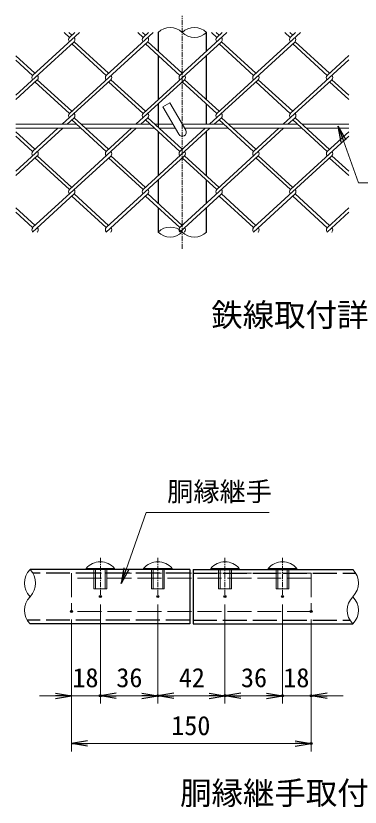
# Model space of a CAD drawing. Units: millimetres, scale not verified, with parts at other scales. Extents: x -4200 to 4200, y -2970 to 2970.
# Drawn here: x 1075 to 1937, y -1181 to 802 of the extents above; entities that cross this region are included whole.
import ezdxf
from ezdxf.enums import TextEntityAlignment as Align

# ---------------------------------------------------------------- set-up
doc = ezdxf.new("R2010")
doc.units = ezdxf.units.MM
doc.header["$LTSCALE"] = 10
doc.header["$PDMODE"] = 32
doc.header["$PDSIZE"] = 5
doc.linetypes.add('DASHED', pattern=[7.5, 6, -1.5])
doc.linetypes.add('USER1', pattern=[2, 1.25, -0.25, 0.25, -0.25])
for name, color, linetype, lineweight in [('0-0_D-STR1', 1, 'Continuous', 25), ('0-2_D-STR3', 3, 'Continuous', 13), ('0-3_D-BMK', 2, 'USER1', 13), ('0-4_D-STR2', 7, 'Continuous', 13), ('0-5_D-STR-DIM', 7, 'Continuous', 13), ('0-6_0', 7, 'Continuous', 25), ('0-A_D-STR-TXT', 7, 'Continuous', 13), ('0-B_D-TTL-TXT', 7, 'Continuous', 25)]:
    doc.layers.add(name, color=color, linetype=linetype, lineweight=lineweight)
doc.layers.add('0-7_DEFPOINTS', color=7, linetype='Continuous')
doc.styles.add('ＭＳ ゴシック', font='')
doc.styles.get('ＭＳ ゴシック').set_extended_font_data('MS Gothic')

# ---------------------------------------------------------------- blocks, each defined once
blk = doc.blocks.new('_Open')
at = {"layer": '0-6_0'}
blk.add_line((-10, 1.667), (0, 0), dxfattribs=at)
blk.add_lwpolyline([(-10, -1.667), (0, 0), (-10, 0)], dxfattribs=at)

msp = doc.modelspace()

# ---------------------------------------------------------------- linework, layer by layer
at = {"layer": '0-0_D-STR1'}
for p, q in [((1431.21, 759.86), (1431.21, 713.27)), ((1552.71, 713.54), (1552.71, 759.86)), ((1431.21, 702.42), (1431.21, 591.36)), ((1552.71, 591.09), (1552.71, 702.69)), ((1431.21, 580.51), (1431.21, 522.67)), ((1552.71, 529.86), (1552.71, 580.23)), ((1431.21, 511.82), (1431.21, 400.76)), ((1552.71, 400.49), (1552.71, 512.09)), ((1431.21, 389.91), (1431.21, 332.07)), ((1552.71, 332.34), (1552.71, 389.64)), ((1431.21, 321.22), (1431.21, 259.86)), ((1552.71, 259.86), (1552.71, 321.49)), ((1510.85, -585.5), (1110.85, -585.5)), ((1510.85, -585.5), (1510.85, -721.5)), ((1518.85, -585.5), (1518.85, -721.5)), ((1518.85, -585.5), (1918.85, -585.5)), ((1510.85, -721.5), (1110.85, -721.5)), ((1518.85, -721.5), (1918.85, -721.5))]:
    msp.add_line(p, q, dxfattribs=at)
at = {"layer": '0-0_D-STR1', "linetype": 'DASHED'}
for p, q in [((1510.85, -594.7), (1118.01, -594.7)), ((1518.85, -594.7), (1926.01, -594.7)), ((1510.85, -712.3), (1103.7, -712.3)), ((1518.85, -712.3), (1911.7, -712.3))]:
    msp.add_line(p, q, dxfattribs=at)
at = {"layer": '0-2_D-STR3'}
for p, q in [((1443.48, 573.83), (1460.8, 583.83)), ((1460.8, 583.83), (1500.62, 514.86)), ((1443.48, 573.83), (1483.3, 504.86)), ((1227.2, 529.86), (1075.29, 529.86)), ((1238.12, 519.86), (1075.29, 519.86)), ((1411.52, 529.86), (1239.05, 529.86)), ((1422.44, 519.86), (1249.96, 519.86)), ((1468.86, 529.86), (1423.37, 529.86)), ((1474.64, 519.86), (1434.28, 519.86)), ((1595.84, 529.86), (1491.96, 529.86)), ((1606.76, 519.86), (1497.73, 519.86)), ((1780.16, 529.86), (1607.68, 529.86)), ((1791.08, 519.86), (1618.6, 519.86)), ((1908.62, 529.86), (1792, 529.86)), ((1908.62, 519.86), (1802.92, 519.86)), ((1251.25, -582.72), (1322.45, -582.72)), ((1251.25, -582.72), (1251.25, -585.5)), ((1251.25, -585.5), (1322.45, -585.5)), ((1322.45, -582.72), (1322.45, -585.5)), ((1395.25, -582.72), (1466.45, -582.72)), ((1395.25, -582.72), (1395.25, -585.5)), ((1395.25, -585.5), (1466.45, -585.5)), ((1466.45, -582.72), (1466.45, -585.5)), ((1634.45, -582.72), (1563.25, -582.72)), ((1563.25, -582.72), (1563.25, -585.5)), ((1634.45, -585.5), (1563.25, -585.5)), ((1634.45, -582.72), (1634.45, -585.5)), ((1778.45, -582.72), (1707.25, -582.72)), ((1707.25, -582.72), (1707.25, -585.5)), ((1778.45, -585.5), (1707.25, -585.5)), ((1778.45, -582.72), (1778.45, -585.5))]:
    msp.add_line(p, q, dxfattribs=at)
at = {"layer": '0-2_D-STR3', "linetype": 'DASHED'}
for p, q in [((1270.85, -585.5), (1270.85, -633.5)), ((1274.85, -585.5), (1274.85, -633.5)), ((1298.85, -585.5), (1298.85, -633.5)), ((1302.85, -585.5), (1302.85, -633.5)), ((1414.85, -585.5), (1414.85, -633.5)), ((1418.85, -585.5), (1418.85, -633.5)), ((1442.85, -585.5), (1442.85, -633.5)), ((1446.85, -585.5), (1446.85, -633.5)), ((1582.85, -585.5), (1582.85, -633.5)), ((1586.85, -585.5), (1586.85, -633.5)), ((1610.85, -585.5), (1610.85, -633.5)), ((1614.85, -585.5), (1614.85, -633.5)), ((1726.85, -585.5), (1726.85, -633.5)), ((1730.85, -585.5), (1730.85, -633.5)), ((1754.85, -585.5), (1754.85, -633.5)), ((1758.85, -585.5), (1758.85, -633.5)), ((1214.85, -594.7), (1214.85, -690.29)), ((1814.85, -594.7), (1214.85, -594.7)), ((1814.85, -607.5), (1214.85, -607.5)), ((1814.85, -594.7), (1814.85, -690.29)), ((1270.85, -633.5), (1302.85, -633.5)), ((1414.85, -633.5), (1446.85, -633.5)), ((1614.85, -633.5), (1582.85, -633.5)), ((1758.85, -633.5), (1726.85, -633.5)), ((1814.85, -690.29), (1214.85, -690.29))]:
    msp.add_line(p, q, dxfattribs=at)
at = {"layer": '0-2_D-STR3'}
for centre, radius, start, end in [((1491.96, 509.86), 10, 210, 30), ((1286.85, -613.1), 46.8, 40.47549, 139.52451), ((1430.85, -613.1), 46.8, 40.47549, 139.52451), ((1598.85, -613.1), 46.8, 40.47549, 139.52451), ((1742.85, -613.1), 46.8, 40.47549, 139.52451)]:
    msp.add_arc(centre, radius, start, end, dxfattribs=at)
at = {"layer": '0-3_D-BMK'}
for p, q in [((1491.96, 218.19), (1491.96, 801.52)), ((1286.85, -556.36), (1286.85, -652.79)), ((1430.85, -556.36), (1430.85, -652.79)), ((1598.85, -556.36), (1598.85, -652.79)), ((1742.85, -556.36), (1742.85, -652.79))]:
    msp.add_line(p, q, dxfattribs=at)
at = {"layer": '0-4_D-STR2'}
for p, q in [((1234.61, 759.86), (1117.25, 652.31)), ((1209.41, 747.61), (1196.05, 759.86)), ((1215.33, 753.04), (1207.89, 759.86)), ((1222.77, 759.86), (1209.41, 747.61)), ((1418.93, 759.86), (1301.57, 652.31)), ((1393.73, 747.61), (1380.37, 759.86)), ((1399.65, 753.04), (1392.21, 759.86)), ((1407.09, 759.86), (1393.73, 747.61)), ((1603.25, 759.86), (1485.89, 652.31)), ((1578.05, 747.61), (1564.69, 759.86)), ((1583.97, 753.04), (1576.53, 759.86)), ((1591.41, 759.86), (1578.05, 747.61)), ((1787.57, 759.86), (1670.21, 652.31)), ((1762.37, 747.61), (1749.01, 759.86)), ((1768.29, 753.04), (1760.85, 759.86)), ((1775.73, 759.86), (1762.37, 747.61)), ((1221.25, 736.76), (1075.29, 603.01)), ((1405.57, 736.76), (1209.41, 557.01)), ((1307.49, 657.74), (1221.25, 736.76)), ((1589.89, 736.76), (1393.73, 557.01)), ((1491.81, 657.74), (1405.57, 736.76)), ((1774.21, 736.76), (1578.05, 557.01)), ((1676.13, 657.74), (1589.89, 736.76)), ((1860.45, 657.74), (1774.21, 736.76)), ((1301.57, 652.31), (1215.33, 731.34)), ((1485.89, 652.31), (1399.65, 731.34)), ((1670.21, 652.31), (1583.97, 731.34)), ((1854.53, 652.31), (1768.29, 731.34)), ((1123.17, 657.74), (1075.29, 701.61)), ((1908.62, 701.88), (1854.53, 652.31)), ((1117.25, 652.31), (1075.29, 690.76)), ((1908.62, 691.03), (1762.37, 557.01)), ((1129.09, 641.46), (1075.29, 592.16)), ((1209.41, 557.01), (1123.17, 636.04)), ((1215.33, 562.44), (1129.09, 641.46)), ((1313.41, 641.46), (1191.62, 529.86)), ((1393.73, 557.01), (1307.49, 636.04)), ((1399.65, 562.44), (1313.41, 641.46)), ((1497.73, 641.46), (1375.94, 529.86)), ((1578.05, 557.01), (1491.81, 636.04)), ((1583.97, 562.44), (1497.73, 641.46)), ((1682.05, 641.46), (1560.25, 529.86)), ((1762.37, 557.01), (1676.13, 636.04)), ((1768.29, 562.44), (1682.05, 641.46)), ((1866.37, 641.46), (1744.57, 529.86)), ((1908.62, 591.89), (1860.45, 636.04)), ((1908.62, 602.74), (1866.37, 641.46)), ((1221.25, 546.16), (1203.46, 529.86)), ((1301.57, 461.71), (1215.33, 540.74)), ((1307.49, 467.14), (1221.25, 546.16)), ((1405.57, 546.16), (1387.78, 529.86)), ((1485.89, 461.71), (1399.65, 540.74)), ((1491.81, 467.14), (1405.57, 546.16)), ((1589.89, 546.16), (1572.1, 529.86)), ((1670.21, 461.71), (1583.97, 540.74)), ((1676.13, 467.14), (1589.89, 546.16)), ((1774.21, 546.16), (1756.42, 529.86)), ((1854.68, 461.58), (1768.29, 540.74)), ((1860.6, 467), (1774.21, 546.16)), ((1192.54, 519.86), (1075.29, 412.42)), ((1180.7, 519.86), (1117.25, 461.71)), ((1376.86, 519.86), (1209.41, 366.41)), ((1365.02, 519.86), (1301.57, 461.71)), ((1561.18, 519.86), (1393.73, 366.41)), ((1549.34, 519.86), (1485.89, 461.71)), ((1745.5, 519.86), (1578.05, 366.41)), ((1733.66, 519.86), (1670.21, 461.71)), ((1123.17, 467.14), (1075.29, 511.01)), ((1117.25, 461.71), (1075.29, 500.16)), ((1908.62, 500.16), (1762.52, 366.28)), ((1908.62, 511.01), (1854.68, 461.58)), ((1129.09, 450.86), (1075.29, 401.56)), ((1313.56, 450.73), (1117.4, 270.98)), ((1209.56, 366.28), (1123.17, 445.44)), ((1215.48, 371.7), (1129.09, 450.86)), ((1497.73, 450.86), (1301.57, 271.12)), ((1393.73, 366.41), (1307.49, 445.44)), ((1399.65, 371.84), (1313.41, 450.86)), ((1682.05, 450.86), (1485.89, 271.12)), ((1578.05, 366.41), (1491.81, 445.44)), ((1583.97, 371.84), (1497.73, 450.86)), ((1866.52, 450.73), (1670.36, 270.98)), ((1762.52, 366.28), (1676.13, 445.44)), ((1768.44, 371.7), (1682.05, 450.86)), ((1908.62, 401.29), (1860.6, 445.3)), ((1908.62, 412.14), (1866.52, 450.73)), ((1221.4, 355.43), (1117.1, 259.86)), ((1301.57, 271.12), (1215.33, 350.14)), ((1307.49, 276.54), (1221.25, 355.56)), ((1405.57, 355.56), (1301.13, 259.86)), ((1485.89, 271.12), (1399.65, 350.14)), ((1491.81, 276.54), (1405.57, 355.56)), ((1589.89, 355.56), (1485.45, 259.86)), ((1670.36, 270.98), (1583.97, 350.14)), ((1676.28, 276.41), (1589.89, 355.56)), ((1774.36, 355.43), (1670.06, 259.86)), ((1854.82, 270.84), (1768.44, 350)), ((1860.74, 276.27), (1774.36, 355.43)), ((1123.32, 276.41), (1075.29, 320.41)), ((1908.62, 320.14), (1854.82, 270.84)), ((1117.4, 270.98), (1075.29, 309.56)), ((1908.62, 309.29), (1854.68, 259.86)), ((1129.24, 260.13), (1128.94, 259.86)), ((1129.54, 259.86), (1129.24, 260.13)), ((1313.41, 260.26), (1312.97, 259.86)), ((1313.86, 259.86), (1313.41, 260.26)), ((1497.73, 260.26), (1497.29, 259.86)), ((1498.18, 259.86), (1497.73, 260.26)), ((1682.2, 260.13), (1681.9, 259.86)), ((1682.49, 259.86), (1682.2, 260.13)), ((1866.67, 259.99), (1866.52, 259.86)), ((1866.81, 259.86), (1866.67, 259.99))]:
    msp.add_line(p, q, dxfattribs=at)
for centre, start, end in [((1215.32, 742.17), 137.5, 222.5), ((1215.32, 742.17), 317.5, 42.5), ((1399.64, 742.17), 137.5, 222.5), ((1399.64, 742.17), 317.5, 42.5), ((1583.96, 742.17), 137.5, 222.5), ((1583.96, 742.17), 317.5, 42.5), ((1768.27, 742.17), 137.5, 222.5), ((1768.27, 742.17), 317.5, 42.5), ((1123.3, 646.74), 137.5, 222.5), ((1123.3, 646.74), 317.5, 42.5), ((1307.49, 646.89), 137.5, 222.5), ((1307.49, 646.89), 317.5, 42.5), ((1491.81, 646.89), 137.5, 222.5), ((1491.81, 646.89), 317.5, 42.5), ((1676.26, 646.74), 137.5, 222.5), ((1676.26, 646.74), 317.5, 42.5), ((1860.58, 646.74), 137.5, 222.5), ((1860.58, 646.74), 317.5, 42.5), ((1215.32, 551.58), 137.5, 222.5), ((1215.32, 551.58), 317.5, 42.5), ((1399.8, 551.45), 137.5, 222.5), ((1399.8, 551.45), 317.5, 42.5), ((1584.12, 551.45), 137.5, 222.5), ((1584.12, 551.45), 317.5, 42.5), ((1768.44, 551.45), 137.5, 222.5), ((1768.44, 551.45), 317.5, 42.5), ((1123.45, 456), 137.5, 222.5), ((1123.45, 456), 317.5, 42.5), ((1307.64, 456.15), 137.5, 222.5), ((1307.64, 456.15), 317.5, 42.5), ((1491.96, 456.15), 137.5, 222.5), ((1491.96, 456.15), 317.5, 42.5), ((1676.41, 456), 137.5, 222.5), ((1676.41, 456), 317.5, 42.5), ((1860.73, 456), 137.5, 222.5), ((1860.73, 456), 317.5, 42.5), ((1215.32, 360.98), 137.5, 222.5), ((1215.32, 360.98), 317.5, 42.5), ((1399.8, 360.85), 137.5, 222.5), ((1399.8, 360.85), 317.5, 42.5), ((1584.12, 360.85), 137.5, 222.5), ((1584.12, 360.85), 317.5, 42.5), ((1768.44, 360.85), 137.5, 222.5), ((1768.44, 360.85), 317.5, 42.5), ((1123.45, 265.41), 137.5, 222.5), ((1123.45, 265.41), 317.5, 42.5), ((1307.64, 265.55), 137.5, 222.5), ((1307.64, 265.55), 317.5, 42.5), ((1491.96, 265.55), 137.5, 222.5), ((1491.96, 265.55), 317.5, 42.5), ((1676.41, 265.41), 137.5, 222.5), ((1676.41, 265.41), 317.5, 42.5), ((1860.73, 265.41), 137.5, 222.5), ((1860.73, 265.41), 317.5, 42.5)]:
    msp.add_arc(centre, 8.03, start, end, dxfattribs=at)
at = {"layer": '0-5_D-STR-DIM'}
for p, q in [((1286.85, -672.79), (1286.85, -921.5)), ((1286.85, -672.79), (1286.85, -921.5)), ((1430.85, -672.79), (1430.85, -921.5)), ((1430.85, -672.79), (1430.85, -921.5)), ((1598.85, -672.79), (1598.85, -921.5)), ((1598.85, -672.79), (1598.85, -921.5)), ((1742.85, -672.79), (1742.85, -921.5)), ((1742.85, -672.79), (1742.85, -921.5)), ((1214.85, -710.29), (1214.85, -921.5)), ((1214.85, -710.29), (1214.85, -1041.5)), ((1814.85, -710.29), (1814.85, -921.5)), ((1814.85, -710.29), (1814.85, -1041.5)), ((1174.85, -901.5), (1134.85, -901.5)), ((1214.85, -901.5), (1286.85, -901.5)), ((1326.85, -901.5), (1366.85, -901.5)), ((1326.85, -901.5), (1390.85, -901.5)), ((1470.85, -901.5), (1558.85, -901.5)), ((1638.85, -901.5), (1702.85, -901.5)), ((1702.85, -901.5), (1662.85, -901.5)), ((1742.85, -901.5), (1814.85, -901.5)), ((1854.85, -901.5), (1894.85, -901.5)), ((1254.85, -1021.5), (1774.85, -1021.5))]:
    msp.add_line(p, q, dxfattribs=at)
for centre, radius, start, end in [((1461.58, 729.29), 43.09, 45.18146, 134.81854), ((1522.33, 729.29), 43.09, 45.18146, 134.81854), ((1522.33, 790.43), 43.09, 225.18146, 314.81854), ((1461.58, 229.29), 43.09, 45.18146, 134.81854), ((1461.58, 290.43), 43.09, 225.18146, 314.81854), ((1522.33, 290.43), 43.09, 225.18146, 314.81854), ((1145.07, -619.5), 48.24, 135.18146, 224.81854), ((1076.64, -619.5), 48.24, 315.18146, 44.81854), ((1884.64, -619.5), 48.24, 315.18146, 44.81854), ((1145.07, -687.5), 48.24, 135.18146, 224.81854), ((1953.07, -687.5), 48.24, 135.18146, 224.81854), ((1884.64, -687.5), 48.24, 315.18146, 44.81854)]:
    msp.add_arc(centre, radius, start, end, dxfattribs=at)
at = {"layer": '0-7_DEFPOINTS'}
for p in [(1286.85, -652.79), (1430.85, -652.79), (1598.85, -652.79), (1742.85, -652.79), (1214.85, -690.29), (1814.85, -690.29), (1286.85, -901.5), (1430.85, -901.5), (1598.85, -901.5), (1742.85, -901.5), (1814.85, -901.5), (1814.85, -1021.5)]:
    msp.add_point(p, dxfattribs=at)
at = {"layer": '0-A_D-STR-TXT'}
for points in [[(2113.7, 383.12), (1932.82, 383.12), (1883.17, 523.34)], [(1709.76, -442.58), (1401.73, -442.58), (1339.46, -618.98)]]:
    msp.add_lwpolyline(points, dxfattribs=at)

# ---------------------------------------------------------------- block references
at = {"layer": '0-5_D-STR-DIM', "xscale": 4, "yscale": 4}
for p in [(1214.85, -901.5), (1430.85, -901.5), (1598.85, -901.5), (1742.85, -901.5), (1742.85, -901.5), (1814.85, -1021.5)]:
    msp.add_blockref('_Open', p, dxfattribs=at)
at = {"layer": '0-5_D-STR-DIM', "xscale": 4, "yscale": 4, "rotation": 180}
for p in [(1286.85, -901.5), (1286.85, -901.5), (1430.85, -901.5), (1598.85, -901.5), (1814.85, -901.5), (1214.85, -1021.5)]:
    msp.add_blockref('_Open', p, dxfattribs=at)
at = {"layer": '0-A_D-STR-TXT', "xscale": 4, "yscale": 4}
for p, rotation in [((1882.5, 525.22), 109.50173), ((1338.8, -620.86), 250.55783)]:
    msp.add_blockref('_Open', p, dxfattribs=dict(at, rotation=rotation))

# ---------------------------------------------------------------- texts
at = {"layer": '0-5_D-STR-DIM', "style": 'ＭＳ ゴシック'}
for s, p in [('18', (1216.83, -894.75)), ('36', (1326.75, -894.75)), ('42', (1483.13, -894.75)), ('36', (1638.75, -894.75)), ('18', (1744.83, -894.75)), ('150', (1464.2, -1014.75))]:
    msp.add_text(s, height=48.09, dxfattribs=at).set_placement(p, align=Align.BOTTOM_LEFT)
at = {"layer": '0-A_D-STR-TXT', "style": 'ＭＳ ゴシック'}
msp.add_text('胴縁継手', height=48.09, dxfattribs=at).set_placement((1454.17, -428.6), align=Align.BOTTOM_LEFT)
at = {"layer": '0-B_D-TTL-TXT', "style": 'ＭＳ ゴシック'}
for s, p in [('鉄線取付詳細', (1564.36, 6.09)), ('胴縁継手取付詳細', (1486.39, -1191.65))]:
    msp.add_text(s, height=57.7, dxfattribs=at).set_placement(p, align=Align.BOTTOM_LEFT)

doc.saveas('drawing.dxf')
